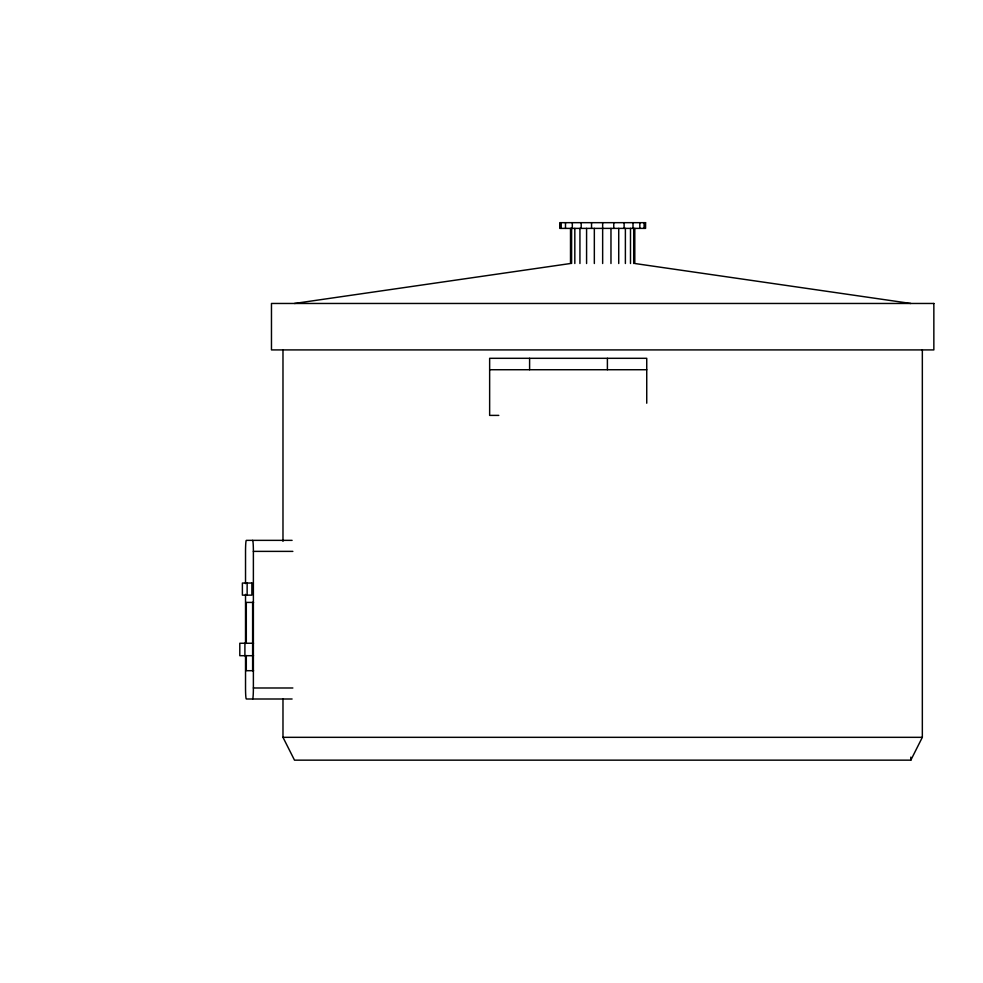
<?xml version="1.0" encoding="UTF-8"?>
<svg xmlns="http://www.w3.org/2000/svg" width="983" height="983" viewBox="0 0 983 983"><rect width="100%" height="100%" fill="white"/><g stroke="black" fill="none" stroke-linecap="round" stroke-linejoin="round"><path stroke-width="1.47" d="M282.981 699.036L282.981 737.324L294.495 760.154L910.823 760.154L922.337 737.324L922.337 349.911M294.495 303.464L570.509 263.505L570.509 228.388M489.645 369.731L646.74 369.731M498.799 415.391L489.645 415.391L489.645 358.304L646.74 358.304L646.74 403.214M292.098 540.355L246.303 540.355A11.01 0.774 90 0 0 245.529 551.377L245.529 583.607M252.619 540.355A11.01 0.774 -90 0 1 253.381 551.377L292.86 551.377M253.577 602.419L246.303 602.419L246.303 643.386M253.54 643.251L239.803 643.251L239.803 655.698L253.54 655.698M253.577 670.701L246.303 670.701L246.303 655.526M252.619 698.999A11.01 0.774 -90 0 0 253.381 687.989L292.86 687.989M292.098 698.999L246.303 698.999A11.01 0.774 -90 0 1 245.529 687.989L245.529 655.747M282.981 737.324L922.337 737.324M910.823 303.464L634.797 263.505L634.797 228.388M910.823 757.107L910.823 760.154M644.111 222.674L644.111 228.388M639.822 222.674L639.822 228.388M633.703 228.388L633.703 263.505M633.003 222.674L633.003 228.388M630.496 228.388L630.496 263.505M625.385 228.388L625.385 263.505M624.119 222.674L624.119 228.388M618.725 228.388L618.725 263.505M613.761 222.674L613.761 228.388M610.971 228.388L610.971 263.505M607.396 358.304L607.396 369.731M602.653 222.674L602.653 263.505M594.334 228.388L594.334 263.505M591.545 222.674L591.545 228.388M586.581 228.388L586.581 263.505M581.199 222.674L581.199 228.388M579.933 228.388L579.933 263.505M574.822 228.388L574.822 263.505M572.315 222.674L572.315 228.388M571.602 228.388L571.602 263.505M565.495 222.674L565.495 228.388M561.207 222.674L561.207 228.388M529.604 358.304L529.604 369.731M282.981 349.911L282.981 541.314M253.381 551.377L253.381 687.989M252.619 602.419L252.619 670.701M247.138 583.042L247.138 595.145M245.529 594.346L245.529 643.472M244.902 643.251L244.902 655.698M645.573 222.674L559.745 222.674L559.745 228.388L645.573 228.388L645.573 222.674M933.85 303.464L271.468 303.464L271.468 349.911L933.85 349.911L933.85 303.464M251.881 583.042L242.383 583.042L242.383 595.145L251.881 595.145L251.881 583.042"/></g></svg>
